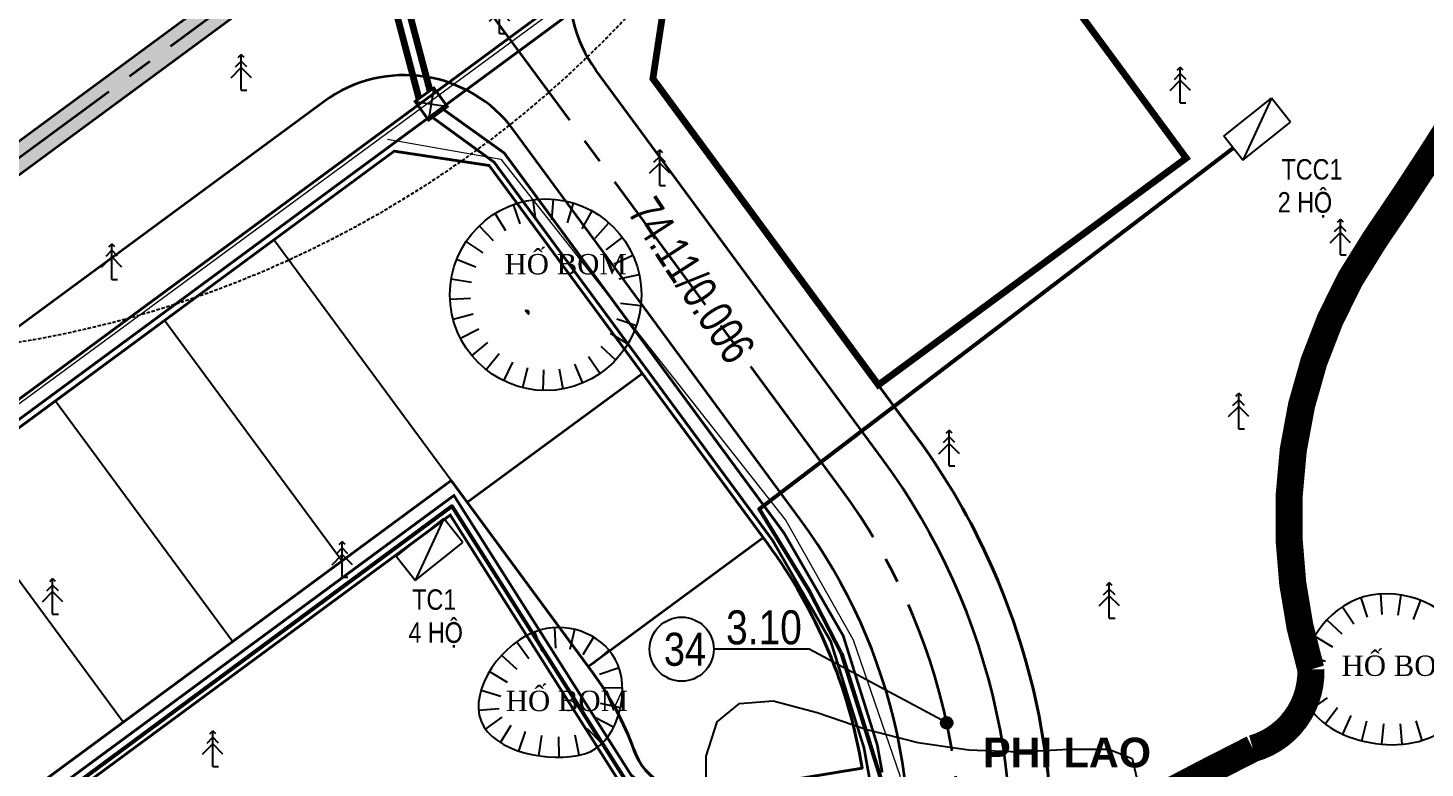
# Model space of a CAD drawing. Extents: x 22709 to 568895, y -41029 to 1932533.
# Drawn here: x 560787.3 to 560890.1, y 1930744.8 to 1930799.3 of the extents above; entities that cross this region are included whole.
import ezdxf

# ---------------------------------------------------------------- set-up
doc = ezdxf.new("R2010")
doc.units = ezdxf.units.MI
doc.header["$MEASUREMENT"] = 0
for name, pattern in [('BORDER2', [0.875, 0.25, -0.125, 0.25, -0.125, 0, -0.125]), ('CENTER2', [1.125, 0.75, -0.125, 0.125, -0.125]), ('CONTINOUS', [0]), ('DASHED2', [0.375, 0.25, -0.125])]:
    doc.linetypes.add(name, pattern=pattern)
doc.layers.get('0').update_dxf_attribs({"color": 8, "linetype": 'CONTINUOUS'})
for name, color, linetype, lineweight in [('-cc-dd-h', 8, 'CONTINUOUS', 25), ('1-chieu dai', 8, 'CONTINUOUS', 40), ('1-CONG CONG', 8, 'CONTINUOUS', 40), ('1-nghikt HG', 8, 'CONTINUOUS', 60), ('1-nghiktHC', 8, 'CONTINUOUS', 60), ('10-TIM', 8, 'CENTER2', 35), ('13-PLO', 8, 'CONTINUOUS', 35), ('4-LE TRONG', 8, 'CONTINUOUS', 40), ('7-LE NGOAI', 8, 'CONTINUOUS', 35), ('84- CX DAI PHAN CACH', 8, 'CONTINUOUS', 50), ('caodo tu nhien', 8, 'CONTINUOUS', 13), ('D-S-DÂY ĐIỆN 1.5', 200, 'DASHED2', 40), ('EC04', 8, 'CONTINUOUS', 53), ('EC22', 8, 'CONTINUOUS', 13)]:
    doc.layers.add(name, color=color, linetype=linetype, lineweight=lineweight)
for name, color, linetype in [('1-cotTK', 8, 'CONTINUOUS'), ('1-RANH GIOI QH DX', 8, 'BORDER2'), ('1-toado', 8, 'CONTINUOUS'), ('CHU', 8, 'CONTINUOUS'), ('CHUDIEN', 8, 'CONTINUOUS'), ('DIA VAT.MOI', 8, 'CONTINUOUS'), ('DM CON', 8, 'CONTINUOUS'), ('ho bom', 8, 'CONTINUOUS'), ('lang mo', 8, 'CONTINUOUS'), ('MATCAT', 8, 'CONTINUOUS'), ('PHI LAO', 8, 'CONTINUOUS'), ('Thietbidien', 8, 'CONTINUOUS')]:
    doc.layers.add(name, color=color, linetype=linetype)
doc.styles.add('Atext', font='VHELVEB_0.TTF')
doc.styles.add('Do doc', font='VHARIALN.TTF', dxfattribs={"width": 0.9, "oblique": 0.6})
doc.styles.add('K1', font='VHARIALN.TTF', dxfattribs={"height": 250})
doc.styles.add('nha', font='VHARIALB.TTF', dxfattribs={"height": 1})
doc.styles.get("Standard").update_dxf_attribs({"font": 'vntimeh.shx'})
doc.styles.add('VNARIAL', font='VHARIALN.TTF')
doc.linetypes.add('EN04M', pattern='A,4.505488999999998,-0.8899729999999998,2.289536999999999,[1,CHEO22.shx,S=0.8981279999999999,R=0,X=0,Y=0.012726],2.215951,-0.9474869999999999,["0.4KV",Standard,S=2,R=359.997854,X=0,Y=-0.8124119999999999],-8.615751,2.099565999999998,[1,CHEO22.shx,S=0.8981279999999999,R=0,X=0,Y=-0.055311],2.405923,-0.8899729999999998', length=24.85965)
doc.linetypes.add('EN22M', pattern='A,11.62018,-3.44714,5.8817,[1,CHEO22.shx,S=1.314667,R=179.926953,X=0,Y=-0.037745],6.161787,-1.831234,["22KV",Atext,S=2,R=359.924807,X=0,Y=-0.8493109999999999],-7.878594999999999,5.8817,[1,CHEO22.shx,S=1.314667,R=179.926953,X=0,Y=0.001213],6.161787,-3.44714', length=52.31126299999999)

# ---------------------------------------------------------------- blocks, each defined once
blk = doc.blocks.new('t')
at = {"layer": 'ho bom', "color": 250}
blk.add_line((0, 1.511998207308351), (0, 0), dxfattribs=at)
blk = doc.blocks.new('d')
at = {"layer": 'ho bom'}
blk.add_blockref('t', (0, -1.511998207308351), dxfattribs=at)
blk = doc.blocks.new('PL')
at = {"layer": 'PHI LAO', "color": 250, "linetype": 'Continuous'}
blk.add_line((569625.7270476056, 1929989.67176833), (569626.1474151057, 1929989.67176833), dxfattribs=at)
for points in [[(569625.5081871056, 1929992.07791383), (569625.7270476056, 1929992.29676833)], [(569625.9458991057, 1929992.07791383), (569625.7270476056, 1929992.29676833)], [(569625.7270476056, 1929989.67176833), (569625.7270476056, 1929992.29676833)], [(569624.9770476057, 1929990.57530983), (569625.7270476056, 1929991.32530533)], [(569625.3008496056, 1929991.38677683), (569625.7270476056, 1929991.81297483)], [(569626.1532366057, 1929991.38677683), (569625.7270476056, 1929991.81297483)], [(569626.4770476057, 1929990.57530983), (569625.7270476056, 1929991.32530533)]]:
    blk.add_lwpolyline(points, dxfattribs=at)
blk = doc.blocks.new('cvnfgj')
at = {"layer": '1-cotTK', "lineweight": -3}
h = blk.add_hatch(dxfattribs=at)
h.set_pattern_fill('ANSI31', scale=0.1, style=0)
h.set_pattern_definition([(45, (561075.492941, 1927460.097698), (-0.0088388347648318, 0.0088388347648318), [])])
edge = h.paths.add_edge_path()
edge.add_arc((568402.5610226087, 1930175.794068152), 0.4300330221135457, 0, 360)
at = {"layer": '1-cotTK', "color": 7, "lineweight": -3}
blk.add_circle((568402.5610226087, 1930175.794068152, -28.47411586189213), 0.4300330221135457, dxfattribs=at)
blk = doc.blocks.new('Tu ha the')
at = {"color": 1, "linetype": 'CONTINOUS'}
blk.add_solid([(-1.499999999941792, -0.3684468779829331), (1.499999999883584, 1.131553122366312), (-1.499999999941792, 1.131553122366312), (-1.499999999592546, -0.3684468779829331)], dxfattribs=at)
at = {"layer": 'Thietbidien', "color": 1}
for p, q in [((-1.499999999941792, -0.3684468779829331), (-1.499999999941792, 1.131553122366312)), ((-1.499999999941792, 1.131553122366312), (1.499999999883584, 1.131553122366312)), ((1.499999999883584, 1.131553122366312), (-1.499999999941792, -0.3684468779829331)), ((1.499999999883584, -0.3684468772844411), (1.499999999883584, 1.131553122366312)), ((-1.499999999941792, -0.3684468779829331), (1.499999999883584, -0.3684468772844411))]:
    blk.add_line(p, q, dxfattribs=at)
blk = doc.blocks.new('A$C44335404')
at = {"layer": '7-LE NGOAI', "lineweight": -3, "flags": 128}
blk.add_lwpolyline([(568244.6280367296, 1930790.390162983, 0.2195943429452474), (568230.0949309218, 1930804.71989105, -0.1731621844593874), (568229.8353807498, 1930804.933648994, 0.0869960713614293), (568220.9292222185, 1930815.243520078), (568227.1695227877, 1930819.840159772), (568247.9271674436, 1930791.660021583), (568270.5927718917, 1930808.355630379), (568278.7636715744, 1930797.262990245), (568275.608355209, 1930794.938766871, -0.3221027646425685), (568274.4411313544, 1930794.925162348, 0.2731069448878674), (568258.7573338149, 1930796.156551353, 0.0667906988117033), (568248.6191882073, 1930789.394290357, -0.5245266060501843)], format="xyb", close=True, dxfattribs=at)
at = {"layer": '7-LE NGOAI', "ltscale": 0.5}
blk.add_lwpolyline([(568228.3201149628, 1930777.217358974), (568207.5624703071, 1930805.397497163), (568190.5328934968, 1930792.853417298), (568189.0483947899, 1930783.06586073), (568205.6545105141, 1930760.521750178)], close=True, dxfattribs=at)
blk = doc.blocks.new('hg hc')
at = {"layer": '1-nghikt HG', "lineweight": -3}
for p, q in [((568036.6011432869, 1930203.56612862), (568036.6011432869, 1930202.56612862)), ((568036.9705049914, 1930203.91612862), (568037.9705049914, 1930203.91612862)), ((568038.3205049913, 1930203.56612862), (568038.3205049913, 1930202.56612862)), ((568036.9705049914, 1930202.21612862), (568037.9705049914, 1930202.21612862))]:
    blk.add_line(p, q, dxfattribs=at)
at = {"layer": '1-nghikt HG', "color": 10, "lineweight": -3}
for p, q in [((568036.6205049914, 1930203.91612862), (568038.3205049913, 1930202.21612862)), ((568038.3205049913, 1930203.91612862), (568036.6205049914, 1930202.21612862))]:
    blk.add_line(p, q, dxfattribs=at)
at = {"layer": '1-nghikt HG', "color": 10, "lineweight": -3, "const_width": 0.2, "flags": 128}
blk.add_lwpolyline([(568036.6205049914, 1930203.91612862), (568038.3205049913, 1930203.91612862), (568038.3205049913, 1930202.21612862)], dxfattribs=at)
blk.add_lwpolyline([(568036.6205049914, 1930203.91612862), (568038.3205049913, 1930203.91612862), (568038.3205049913, 1930202.21612862), (568036.6205049914, 1930202.21612862)], close=True, dxfattribs=at)
blk = doc.blocks.new('A$C5C0861BC')
at = {"layer": '1-nghiktHC', "color": 8, "linetype": 'DASHED2', "lineweight": -3, "ltscale": 10, "const_width": 0.2, "flags": 128}
for points in [[(9.459750895779962, -12.29878549834029), (316.9826826478079, 214.2242961086122), (298.641054397724, 239.1245016530411), (-8.693521114140365, 12.74016428764662)], [(8.755368808326693, -11.32722578684115), (315.3048158073056, 214.4787816009739)]]:
    blk.add_lwpolyline(points, dxfattribs=at)
at = {"layer": '1-nghiktHC', "color": 8, "linetype": 'CENTER2', "lineweight": -3, "ltscale": 5, "const_width": 0.5, "flags": 128}
for points in [[(75.51234019411093, 73.1167412789382), (83.22105845579244, 43.95301789025142)], [(76.32242169490382, 73.7030585666962), (84.03113995658532, 44.53933517800942)]]:
    blk.add_lwpolyline(points, dxfattribs=at)
at = {"layer": '1-nghiktHC', "color": 8, "lineweight": -3, "const_width": 0.2, "flags": 128}
for points in [[(84.21779785569333, 42.57587934233822), (88.75381052009334, 39.27860228021382), (109.264677368496, 11.43348440716727), (113.5409061195519, 4.010734984909504), (115.9937396379377, -3.844412104899674), (116.395553557943, -6.073431079716101), (102.2611193657344, -8.459074754475296), (98.85354286878874, -5.847770902302727), (85.79595316764471, 14.7436568793164), (44.67918786096425, -15.54317840512158)], [(85.09706818029736, 43.10556080144806), (89.50112539452537, 39.95018924472606), (110.1031349864047, 11.98133791589862), (114.4625326648079, 4.414222478193551), (116.9668361691715, -3.60575614541085), (117.3329672706736, -5.636828569437057)], [(116.507893225104, -7.068613847692176), (101.9983492955057, -9.517569442719832), (98.10420902857595, -6.533400638469174), (85.52568006857337, 13.3025627059651), (45.27226342253425, -16.34832521059798)]]:
    blk.add_lwpolyline(points, dxfattribs=at)
at = {"layer": '1-nghiktHC', "lineweight": -3, "rotation": 35.89610496581973}
blk.add_blockref('hg hc', (671638.9044604145, -1896628.428230194, -4.940010362581294), dxfattribs=at)
blk = doc.blocks.new('tmb')
at = {"layer": '84- CX DAI PHAN CACH', "lineweight": -3}
h = blk.add_hatch(dxfattribs=at)
h.set_pattern_fill('AR-SAND', color=256, scale=0.3, style=0)
h.set_pattern_definition([(37.5, (561075.492941, 1927460.097698), (-0.0188980074328825, 0.5780471307039475), [0, -0.456, 0, -0.51, 0, -0.4875]), (7.499999999999999, (561075.492941, 1927460.097698), (0.5309330115803182, 0.8466438195689221), [0, -0.2459999999999999, 0, -0.4110000000000001, 0, -0.1575]), (327.5, (561075.1239410001, 1927460.097698), (0.9342425585254485, 0.0016977160610895), [0, -0.15, 0, -0.5400000000000001, 0, -0.705]), (317.5, (561075.1239410001, 1927460.097698), (0.901837981371688, 0.2633026694802748), [0, -0.075, 0, -0.354, 0, -0.4050000000000001])])
h.paths.add_polyline_path([(568233.3119222226, 1930845.478296438), (568104.1926014164, 1930750.3661055, 0.9673263951167022), (568105.4309054863, 1930748.796968098), (568234.4980799713, 1930843.868007707, 1.000006879294454)])
at = {"layer": '-cc-dd-h', "linetype": 'ByBlock'}
blk.add_line((568190.1087510088, 1930790.056972565), (568189.0483947895, 1930783.06586073), dxfattribs=at)
at = {"layer": '1-CONG CONG', "const_width": 0.5}
blk.add_lwpolyline([(568228.3201149628, 1930777.217358974), (568207.5624703071, 1930805.397497163), (568190.5328934968, 1930792.853417298), (568189.0483947899, 1930783.06586073), (568205.6545105141, 1930760.521750178)], close=True, dxfattribs=at)
at = {"layer": '1-cotTK', "lineweight": -3, "ltscale": 15, "elevation": -28.47411586189213, "flags": 128}
blk.add_lwpolyline([(568210.6901412767, 1930735.650551952), (568200.5663116522, 1930741.071491211), (568193.524651917, 1930741.071491211)], dxfattribs=at)
at = {"layer": '1-RANH GIOI QH DX', "linetype": 'DASHED2', "ltscale": 30, "transparency": 16777216, "const_width": 2}
blk.add_lwpolyline([(568248.6218677589, 1930781.03824538, -0.011853879749597), (568242.2030245092, 1930771.216576224, 0.1406872472527263), (568235.9015130212, 1930752.392098513, 0.0840364052639654), (568237.5013441353, 1930739.576591783, -0.3423199786648443), (568233.2275832512, 1930733.752323969, 0.009831911272157), (568222.6947454847, 1930728.218093352, -0.0419659909574665), (568218.4582090613, 1930726.328399716, -0.0349134629697609), (568217.9808370424, 1930719.131112569, 0.0717719115896954), (568228.1030771858, 1930723.73264404, -0.0037918694962957), (568228.4606329252, 1930723.95800265, -0.5683598498680111), (568247.184662401, 1930711.55806362, -0.1400592198041726), (568242.135152322, 1930701.946210952, 0.0590317004773914), (568236.6590926527, 1930696.619397424, 0.0706158050291375), (568231.5677067, 1930688.131235758, 0.1753710727862124), (568230.415232363, 1930666.022177767, 0.1307804617797269), (568239.7189334759, 1930651.023604953, 0.1597849374531805), (568258.0299270321, 1930642.434357105, 0.2396146171182295)], format="xyb", dxfattribs=at)
at = {"layer": '1-toado'}
blk.add_circle((568191.1677840853, 1930741.071491211, -28.47411586189213), 2.356867831829601, dxfattribs=at)
at = {"layer": '10-TIM', "ltscale": 15}
blk.add_line((568202.9383695804, 1930752.827776428), (568169.9729159377, 1930797.580977213), dxfattribs=at)
at = {"layer": '10-TIM', "ltscale": 15, "flags": 128}
blk.add_lwpolyline([(568031.2470372015, 1930695.390745407), (568423.17, 1930984.09)], dxfattribs=at)
at = {"layer": '10-TIM', "ltscale": 15}
blk.add_arc((568166.706763337, 1930726.139376157), 45, 348.0284996975876, 36.37556449594374, dxfattribs=at)
at = {"layer": '13-PLO'}
for p, q in [((568175.3788485794, 1930751.882635972), (568188.2611974657, 1930761.371844957)), ((568184.2749820027, 1930739.805433891), (568197.1573308893, 1930749.294642876))]:
    blk.add_line(p, q, dxfattribs=at)
at = {"layer": '13-PLO', "lineweight": -3, "flags": 128}
for points in [[(568174.1926974561, 1930753.492929583), (568161.1450351011, 1930771.206159302)], [(568166.1412294022, 1930747.562173967), (568153.0935670472, 1930765.275403686)], [(568158.089761348, 1930741.631418351), (568145.0420989929, 1930759.34464807)], [(568150.0382932939, 1930735.700662735), (568136.9906309389, 1930753.413892454)]]:
    blk.add_lwpolyline(points, dxfattribs=at)
at = {"layer": '4-LE TRONG'}
for p, q in [((568190.5328934968, 1930792.853417298), (568189.0483947899, 1930783.06586073)), ((568170.001649961, 1930777.72999048), (568114.9006461496, 1930737.142288262)), ((568170.0016499606, 1930777.729990479), (568176.9927617956, 1930776.66963426)), ((568197.503628644, 1930748.824516387), (568176.9927617958, 1930776.66963426)), ((568123.7885837259, 1930716.364982412), (568174.1926974561, 1930753.492929583)), ((568174.1926974561, 1930753.492929583), (568184.6212797574, 1930739.335307402))]:
    blk.add_line(p, q, dxfattribs=at)
at = {"layer": '4-LE TRONG', "ltscale": 0.5}
blk.add_line((568189.0483947899, 1930783.06586073), (568208.3731105158, 1930756.831036468), dxfattribs=at)
at = {"layer": '4-LE TRONG'}
blk.add_lwpolyline([(568174.1926974561, 1930753.492929583), (568184.6212797601, 1930739.335307398, -0.072257183174751), (568187.6355440959, 1930733.6924309, 0.3611437933475845), (568193.1442186118, 1930730.455068817), (568204.457088295, 1930732.301799835, 0.1188192296580885), (568197.5036286437, 1930748.824516388), (568176.9927617956, 1930776.66963426), (568170.0016499606, 1930777.729990479), (568114.9006461496, 1930737.142288262), (568113.8097535211, 1930730.128860805), (568123.788583725, 1930716.364982411)], format="xyb", close=True, dxfattribs=at)
at = {"layer": '4-LE TRONG', "ltscale": 0.5}
for centre, radius, start, end in [((568166.706763337, 1930726.139376155), 51.74999999984831, 25.04633698016076, 36.37556449594374), ((568166.7457261062, 1930726.143841181), 51.71281229311861, 348.0147058317636, 25.06013083556881)]:
    blk.add_arc(centre, radius, start, end, dxfattribs=at)
at = {"layer": '4-LE TRONG'}
for centre, radius, start, end in [((568166.7067633338, 1930726.139376156), 38.2500000032884, 9.271279114991613, 36.37556449594374), ((568166.7067633588, 1930726.139376169), 22.24999997545049, 19.84416869593331, 36.37556451459633), ((568192.3386408953, 1930735.389746572), 4.999999999288983, 199.8441686959333, 279.2712791149916)]:
    blk.add_arc(centre, radius, start, end, dxfattribs=at)
at = {"layer": '7-LE NGOAI', "ltscale": 0.5}
for p, q in [((568205.9576701007, 1930755.051809784), (568184.8537276902, 1930783.702074461)), ((568164.8329029796, 1930781.374720188), (568114.5081729209, 1930744.305247465)), ((568199.9190690602, 1930750.603743072), (568178.8151266496, 1930779.25400775))]:
    blk.add_line(p, q, dxfattribs=at)
at = {"layer": '7-LE NGOAI', "ltscale": 0.5, "flags": 128}
for points in [[(568104.192601416, 1930750.3661055), (568233.3119310738, 1930845.478302958)], [(568105.4322046366, 1930748.795185904), (568234.4980821972, 1930843.868009346)]]:
    blk.add_lwpolyline(points, dxfattribs=at)
at = {"layer": '7-LE NGOAI', "ltscale": 0.5}
for centre, radius, start, end in [((568192.9051957442, 1930789.632830077), 10, 126.3755644959437, 216.3755644959437), ((568170.7636585953, 1930773.323252134), 10, 36.37556449594374, 126.3755644959437), ((568166.706763337, 1930726.139376157), 48.75, 348.0284996975876, 36.37556449594374), ((568166.706763337, 1930726.139376157), 41.25, 348.0284996975876, 36.37556449594374)]:
    blk.add_arc(centre, radius, start, end, dxfattribs=at)
at = {"layer": 'DM CON', "elevation": 1}
blk.add_lwpolyline([(568179.7163727755, 1930765.990392842), (568179.6860299706, 1930765.989640274), (568179.6717435891, 1930765.982566849), (568179.6735771854, 1930765.969216436), (568179.690035831, 1930765.950270491), (568179.7121007639, 1930765.929774219), (568179.7307470607, 1930765.911771743), (568179.7444489856, 1930765.896939113), (568179.7530729268, 1930765.885285596), (568179.7573554757, 1930765.876189876), (568179.7618330355, 1930765.865919147), (568179.7710461923, 1930765.850745231), (568179.7857524527, 1930765.830069953), (568179.8059520609, 1930765.804050683), (568179.8308889539, 1930765.774215057), (568179.8560307553, 1930765.749577885), (568179.8768424328, 1930765.739148517), (568179.8925546432, 1930765.744427315), (568179.9030826401, 1930765.765397083), (568179.908695231, 1930765.800455899), (568179.9110804877, 1930765.840016749), (568179.9119271361, 1930765.874486864), (568179.9115072573, 1930765.902235567), (568179.9097570522, 1930765.923061619), (568179.906027627, 1930765.937407134), (568179.8964870059, 1930765.948104524), (568179.8773120311, 1930765.957992737), (568179.8478978956, 1930765.967546568), (568179.8084629581, 1930765.976773949), (568179.760901705, 1930765.985246907)], close=True, dxfattribs=at)
at = {"layer": 'DM CON', "elevation": 3}
blk.add_lwpolyline([(568192.9447049694, 1930729.631172648), (568192.9656498702, 1930733.18910939), (568193.7844400316, 1930735.716936693), (568195.4329856031, 1930737.079951211), (568197.906902558, 1930737.274318445), (568201.1479777052, 1930736.411735911), (568204.8113191221, 1930735.166216198), (568208.5514825744, 1930734.21198506), (568212.3064110406, 1930733.662223925), (568216.0491902219, 1930733.521795779), (568219.6804141433, 1930733.706692657), (568222.6305450315, 1930733.708009888), (568224.3307825864, 1930733.016776743), (568224.6868535125, 1930731.548525936)], dxfattribs=at)
at = {"layer": 'EC04', "linetype": 'EN04M', "ltscale": 0.5, "flags": 128}
for points in [[(568231.7840116255, 1930777.958377165), (568196.8749483069, 1930751.389260165), (568200.5881872819, 1930745.313326556), (568202.9401147314, 1930740.727366914), (568205.0302515035, 1930734.115684587), (568205.9318585981, 1930731.213506628), (568205.9318585981, 1930731.213506628)], [(568134.2663571809, 1930722.0746694), (568174.2405262998, 1930751.602818986), (568186.9876379857, 1930731.506069868), (568190.7773198383, 1930728.624877457), (568205.9318585981, 1930731.213506628)]]:
    blk.add_lwpolyline(points, dxfattribs=at)
at = {"layer": 'EC22', "linetype": 'EN22M', "ltscale": 0.6, "flags": 128}
for points in [[(568049.0066027192, 1930690.554269133), (568243.4967265448, 1930833.483492757), (568250.0844271627, 1930837.933663554), (568353.0414649495, 1930697.920550626)], [(568169.514680983, 1930778.600110338), (568177.8637092812, 1930777.150873024), (568198.8331425772, 1930750.549838212), (568203.787269365, 1930741.759362139), (568207.2324346856, 1930731.780116447), (568204.8354792392, 1930704.354473009), (568191.0519375972, 1930704.396621947), (568183.3419444266, 1930704.394094391), (568183.4323258933, 1930700.22609048)]]:
    blk.add_lwpolyline(points, dxfattribs=at)
at = {"layer": 'ho bom'}
blk.add_circle((568181.1557100208, 1930767.161017712), 7.049609610646989, dxfattribs=at)
for points, knots in [([(568236.906, 1930737.993), (568236.4550265552, 1930740.555517929), (568240.1145510365, 1930747.017957153), (568250.5589780861, 1930743.550413892), (568248.3180057335, 1930731.702799254), (568237.5202085396, 1930734.502948838), (568236.906, 1930737.993)], [0, 0, 0, 0, 7.805695142319454, 16.11785230053021, 23.2636259616025, 33.89468344462823, 33.89468344462823, 33.89468344462823, 33.89468344462823]), ([(568184.012, 1930733.363), (568181.4490529696, 1930732.644930006), (568173.1120205193, 1930734.393248673), (568179.740348771, 1930744.51729368), (568188.4793498573, 1930740.795754293), (568186.2691428027, 1930733.995391735), (568184.012, 1930733.363)], [0, 0, 0, 0, 7.984916904592621, 16.02465677466945, 22.22742900715626, 29.25960622639295, 29.25960622639295, 29.25960622639295, 29.25960622639295])]:
    blk.add_open_spline(points, degree=3, knots=knots, dxfattribs=at)
at = {"lineweight": -3}
blk.add_blockref('A$C5C0861BC', (568088.601858194, 1930737.639594389), dxfattribs=at)
for p in [(-1447.969413835322, 796.7277668684255), (-1466.992748058401, 792.5504159179982), (-1397.848105447599, 791.6215073843487), (-1436.177171568153, 785.5224654986523), (-1386.05586318043, 780.4162060145754), (-1476.521530180471, 778.6167879118583), (-1393.541050732252, 767.6140579511411, 3.14), (-1414.862075121491, 764.8857313147746, 3.14), (-1459.556275975657, 756.7080512761604), (-1480.877300364896, 753.9797246397937), (-1403.069832854322, 753.6804299450014, 3.14), (-1469.085058097727, 742.7744232700206)]:
    blk.add_blockref('PL', p)
at = {"layer": '1-cotTK', "lineweight": -3}
blk.add_blockref('cvnfgj', (-191.8708813318517, 559.8564838001038, 28.47411586189213), dxfattribs=at)
at = {"layer": 'caodo tu nhien', "lineweight": -3}
blk.add_blockref('A$C44335404', (0, 0), dxfattribs=at)
at = {"layer": 'CHUDIEN', "linetype": 'Continuous', "xscale": 1.499999998949281, "yscale": 1.499999998949281, "zscale": 1.499999998949281, "rotation": 38.4238849285227}
for p in [(568233.9024273995, 1930778.908311829), (568172.9575688404, 1930747.953245824)]:
    blk.add_blockref('Tu ha the', p, dxfattribs=at)
at = {"layer": 'lang mo'}
for name, p, rotation in [('t', (568180.2318757881, 1930774.149832059), 187.5301317563154), ('t', (568181.7285785238, 1930774.187312421), 175.3388652867759), ('t', (568177.4291032384, 1930773.145113095), 211.9126646953942), ('t', (568178.7768414961, 1930773.79712954), 199.7213982258548), ('t', (568183.1994427076, 1930773.907880121), 163.1475988172365), ('t', (568184.57812676, 1930773.32413862), 150.9563323476971), ('t', (568176.2494491455, 1930772.223191147), 224.1039311649336), ('t', (568185.8024467778, 1930772.462416883), 138.7650658781577), ('t', (568175.2910861117, 1930771.072945889), 236.295197634473), ('t', (568186.817181263, 1930771.361581845), 126.5737994086182), ('t', (568187.5765618242, 1930770.071285359), 114.3825329390788), ('t', (568174.5972399611, 1930769.746257766), 248.4864641040124), ('t', (568174.199205799, 1930768.302965466), 260.6777305735518), ('t', (568188.0463375048, 1930768.649724715), 102.1912664695394), ('t', (568174.1149364825, 1930766.808166972), 272.8689970430912), ('t', (568188.1606522349, 1930766.36869187), 83.54672761664295), ('t', (568174.348232879, 1930765.32928339), 285.0602635126307), ('t', (568187.8353573935, 1930764.907285998), 71.35546114710354), ('t', (568174.8885724319, 1930763.933018005), 297.25152998217), ('t', (568187.2087850051, 1930763.547532013), 59.16419467756414), ('t', (568175.7115837688, 1930762.682347707), 309.4427964517095), ('t', (568176.7801459427, 1930761.63368249), 321.6340629212489), ('t', (568186.309195872, 1930762.350760001), 46.97292820802473), ('t', (568178.046062728, 1930760.834321151), 333.8253293907883), ('t', (568179.4522364542, 1930760.320317932), 346.0165958603277), ('t', (568182.4281940913, 1930760.227203469), 10.39912879940652), ('t', (568183.863750974, 1930760.652292041), 22.59039526894592), ('t', (568185.1771648915, 1930761.37094894), 34.78166173848532), ('t', (568180.9352433289, 1930760.114856338), 358.207862329867), ('d', (568241.1669618859, 1930744.855645589), 18.19959526521275), ('d', (568242.6366625988, 1930745.134906575), 3.687017207858261), ('d', (568244.1317956115, 1930745.06192392), 350.9269543664867), ('d', (568245.5769366189, 1930744.670551556), 338.75860483194), ('d', (568238.684040692, 1930743.228433887), 46.91459250108477), ('d', (568239.8235472311, 1930744.198710722), 33.6103927799827), ('d', (568180.3379077899, 1930742.340878393), 21.03323519200596), ('d', (568181.7980050104, 1930742.657154565), 3.363053094355843), ('d', (568183.2864823419, 1930742.522589638), 346.4114624391967), ('d', (568179.0247737372, 1930741.62418783), 35.59338371317841), ('d', (568184.6714802515, 1930741.961244934), 329.2869996288191), ('d', (568237.783405685, 1930742.032385581), 59.04086695184155), ('d', (568177.9067852468, 1930740.628193711), 47.55613984233033), ('d', (568185.8151814534, 1930741.001393092), 310.2678490477418), ('d', (568237.1540005145, 1930740.674013026), 71.40771267025), ('d', (568177.0117633799, 1930739.427641649), 59.16957236124414), ('d', (568186.5541004039, 1930739.706064153), 288.9716281283698), ('d', (568236.8508738782, 1930739.208907849), 85.6887972932725), ('d', (568176.3986000777, 1930738.062722964), 73.14794987319536), ('d', (568186.8077967255, 1930738.23352065), 271.4906495047777), ('d', (568186.6602426228, 1930736.744543849), 257.4415626444642), ('d', (568237.4922005738, 1930736.62578295), 125.3956833674162), ('d', (568176.212908243, 1930736.582797199), 94.33752602604751), ('d', (568176.7158172749, 1930735.19068319), 125.8731177014671), ('d', (568186.159628448, 1930735.334652254), 243.1026625754986), ('d', (568238.5478606708, 1930735.568754299), 143.3256513030867), ('d', (568239.8427522246, 1930734.817496574), 155.8047212941805), ('d', (568177.8255132098, 1930734.195539764), 148.2297701341384), ('d', (568179.1859719631, 1930733.571713519), 161.5649516457705), ('d', (568185.2872663912, 1930734.122728824), 224.179087058954), ('d', (568241.2584057698, 1930734.327256204), 165.7488603747293), ('d', (568242.735701353, 1930734.076745887), 175.0108620239298), ('d', (568244.2337937304, 1930734.073988221), 185.0253559415424), ('d', (568245.7037022107, 1930734.358071777), 197.4062581272595), ('d', (568180.6434424522, 1930733.224811605), 171.3543298626518), ('d', (568182.1380283813, 1930733.117555463), 180.5297838897795), ('d', (568183.6279158161, 1930733.269607534), 191.7774655648835)]:
    blk.add_blockref(name, p, dxfattribs=dict(at, rotation=rotation))
at = {"layer": '1-chieu dai', "lineweight": -3, "insert": (568191.8914026053, 1930768.238261736), "char_height": 2.5, "attachment_point": 5, "rotation": 303.3235090836022, "style": 'Do doc'}
blk.add_mtext('\\A1;74.11/0.006', dxfattribs=at)
at = {"layer": '1-cotTK', "style": 'K1'}
blk.add_text('3.10', height=2.500761599999999, dxfattribs=at).set_placement((568194.4381878962, 1930741.427832901))
at = {"layer": '1-toado', "style": 'K1'}
blk.add_text('34', height=2.430740275199999, dxfattribs=at).set_placement((568189.8609864998, 1930739.851404032, -0.7972752441329761))
at = {"layer": 'CHU', "linetype": 'Continuous', "style": 'nha'}
blk.add_text('PHI LAO', height=2.183999999999999, dxfattribs=at).set_placement((568213.3576532278, 1930732.373174686, 3))
at = {"layer": 'DIA VAT.MOI'}
for p in [(568178.1226094086, 1930768.658768281), (568239.7618117474, 1930739.104159788), (568178.2162485284, 1930736.513667185)]:
    blk.add_text('hè bom', height=1.5, dxfattribs=at).set_placement(p)
at = {"layer": 'MATCAT', "style": 'VNARIAL'}
for s, p in [('tcC1', (568235.3368169444, 1930775.639926855, -0.3959006734641695)), ('2 hé', (568235.058775138, 1930773.2147265, -0.3959006734641695)), ('tc1', (568171.3264235447, 1930743.972727694, -0.3959006734641695)), ('4 hé', (568171.0483817385, 1930741.547527339, -0.3959006734641695))]:
    blk.add_text(s, height=1.5, dxfattribs=at).set_placement(p)

msp = doc.modelspace()

# ---------------------------------------------------------------- block references
at = {"layer": 'D-S-DÂY ĐIỆN 1.5', "lineweight": -3}
msp.add_blockref('tmb', (-7355.760313335806, 12.49572569946758), dxfattribs=at)

# ---------------------------------------------------------------- next in the draw order: linework, layer by layer
msp.add_circle((560773.7123276509, 1930854.104027052), 79, dxfattribs=at)

doc.saveas('drawing.dxf')
